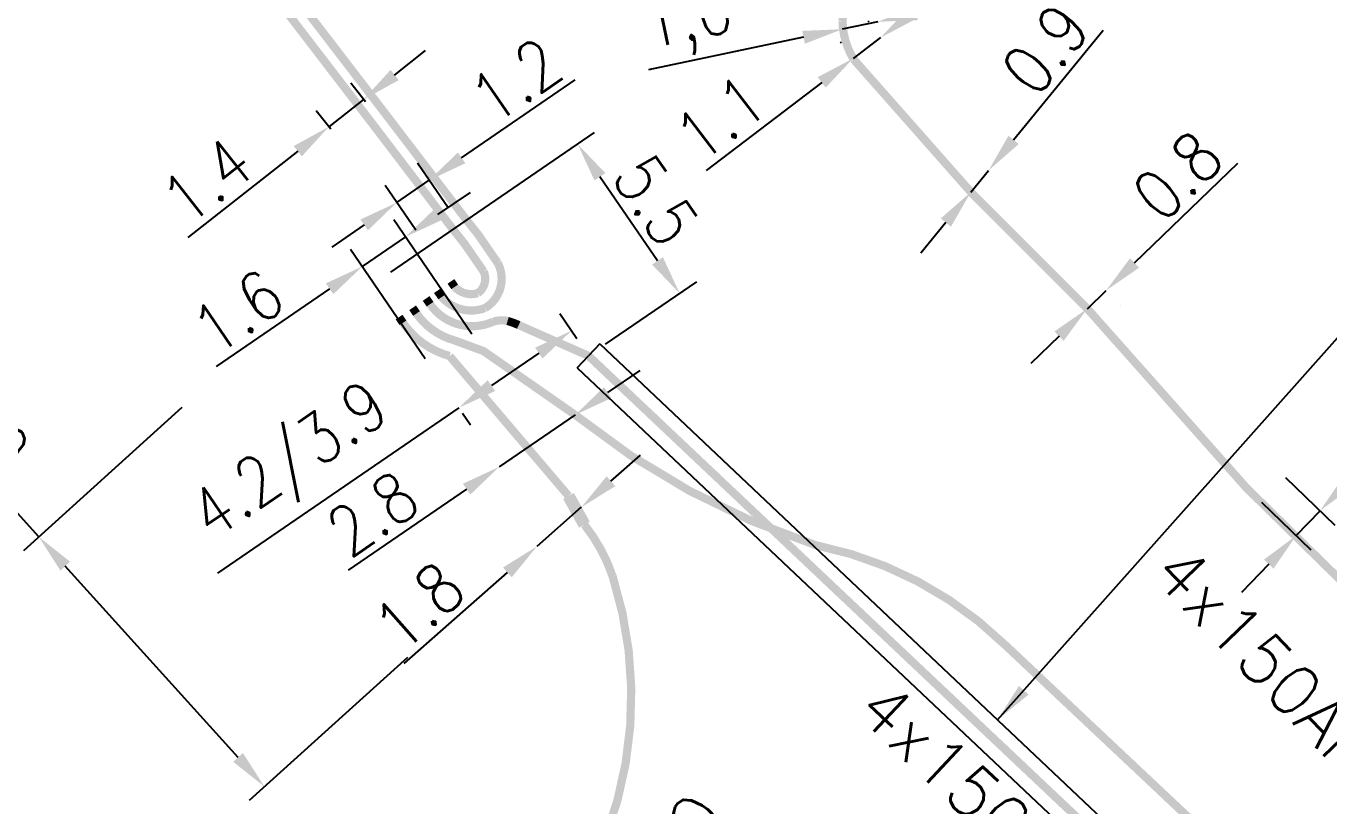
# Model space of a CAD drawing. Header units: millimetres. Extents: x 80000 to 81010, y 144000 to 145002.
# Drawn here: x 80865.28 to 80904.93, y 144269.99 to 144293.72 of the extents above; entities that cross this region are included whole.
import ezdxf
from ezdxf.enums import TextEntityAlignment as Align

# ---------------------------------------------------------------- set-up
doc = ezdxf.new("R2010")
doc.units = ezdxf.units.MM
doc.header["$PDMODE"] = 34
doc.linetypes.add('B_ST_AL', pattern=[2000, 1000, 1000])
doc.layers.get('0').update_dxf_attribs({"linetype": 'CONTINUOUS'})
doc.layers.get('Defpoints').update_dxf_attribs({"linetype": 'CONTINUOUS'})
for name, color, linetype in [('B_100', 3, 'CONTINUOUS'), ('B_300', 7, 'CONTINUOUS'), ('B_400', 7, 'CONTINUOUS')]:
    doc.layers.add(name, color=color, linetype=linetype)
doc.styles.add('M_ROMANS', font='ROMANS.shx', dxfattribs={"width": 0.75})
doc.styles.get("Standard").update_dxf_attribs({"font": 'romans.shx', "width": 0.85})
doc.dimstyles.get("Standard").update_dxf_attribs({"dimtxt": 1.5, "dimasz": 1.2, "dimexe": 0.625, "dimexo": 0.625, "dimgap": 0.25, "dimtad": 1, "dimdec": 1, "dimzin": 0, "dimdsep": 46, "dimtxsty": 'Standard', "dimcen": -0.5, "dimadec": 0, "dimazin": 0, "dimtfac": 1, "dimtdec": 1, "dimtmove": 0, "dimatfit": 3, "dimfxl": 0, "dimtolj": 1, "dimtzin": 0, "dimarcsym": 0})

# ---------------------------------------------------------------- blocks, each defined once
blk = doc.blocks.new('*D163')
at = {"layer": 'B_100', "color": 0, "linetype": 'Continuous', "lineweight": -2, "transparency": 16777216}
for p, q in [((80892.372, 144294.096), (80893.546, 144294.342)), ((80891.197, 144293.851), (80890.114, 144293.624)), ((80888.939, 144293.378), (80884.221, 144292.391))]:
    blk.add_line(p, q, dxfattribs=at)
at = {"layer": 'B_100', "color": 0, "linetype": 'Continuous', "transparency": 16777216}
for points in [[(80892.331, 144294.292), (80892.413, 144293.901), (80891.197, 144293.851)], [(80888.898, 144293.574), (80888.98, 144293.182), (80890.114, 144293.624)]]:
    blk.add_solid(points, dxfattribs=at)
at = {"layer": 'Defpoints', "color": 0, "linetype": 'Continuous', "transparency": 16777216}
for p in [(80891.197, 144293.851), (80890.114, 144293.624), (80890.114, 144293.624)]:
    blk.add_point(p, dxfattribs=at)
at = {"layer": 'B_100', "color": 0, "linetype": 'Continuous', "transparency": 16777216, "insert": (80885.45, 144293.816), "char_height": 1.5, "attachment_point": 5, "rotation": 11.8174}
blk.add_mtext('\\A1;1,0', dxfattribs=at)
blk = doc.blocks.new('*D203')
at = {"layer": 'B_100', "color": 0, "linetype": 'Continuous', "lineweight": -2, "transparency": 16777216}
for p, q in [((80892.237, 144294.095), (80893.193, 144294.821)), ((80890.925, 144293.838), (80890.904, 144293.866)), ((80891.282, 144293.368), (80890.446, 144292.733)), ((80890.089, 144293.203), (80890.068, 144293.23)), ((80889.491, 144292.006), (80885.973, 144289.331))]:
    blk.add_line(p, q, dxfattribs=at)
at = {"layer": 'B_100', "color": 0, "linetype": 'Continuous', "transparency": 16777216}
for points in [[(80892.116, 144294.254), (80892.358, 144293.936), (80891.282, 144293.368)], [(80889.37, 144292.166), (80889.612, 144291.847), (80890.446, 144292.733)]]:
    blk.add_solid(points, dxfattribs=at)
at = {"layer": 'Defpoints', "color": 0, "linetype": 'Continuous', "transparency": 16777216}
for p in [(80891.282, 144293.368), (80891.303, 144293.341), (80890.467, 144292.705)]:
    blk.add_point(p, dxfattribs=at)
at = {"layer": 'B_100', "color": 0, "linetype": 'Continuous', "transparency": 16777216, "insert": (80886.413, 144290.922), "char_height": 1.5, "attachment_point": 5, "rotation": 37.2513}
blk.add_mtext('\\A1;1.1', dxfattribs=at)
blk = doc.blocks.new('*D204')
at = {"layer": 'B_100', "color": 0, "linetype": 'Continuous', "lineweight": -2, "transparency": 16777216}
for p, q in [((80895.33, 144290.256), (80898.062, 144293.591)), ((80894.031, 144288.67), (80894.57, 144289.328)), ((80893.271, 144287.742), (80892.51, 144286.814))]:
    blk.add_line(p, q, dxfattribs=at)
at = {"layer": 'B_100', "color": 0, "linetype": 'Continuous', "transparency": 16777216}
for points in [[(80895.176, 144290.383), (80895.485, 144290.13), (80894.57, 144289.328)], [(80893.116, 144287.869), (80893.425, 144287.615), (80894.031, 144288.67)]]:
    blk.add_solid(points, dxfattribs=at)
at = {"layer": 'Defpoints', "color": 0, "linetype": 'Continuous', "transparency": 16777216}
for p in [(80894.57, 144289.328), (80894.57, 144289.328), (80894.031, 144288.67)]:
    blk.add_point(p, dxfattribs=at)
at = {"layer": 'B_100', "color": 0, "linetype": 'Continuous', "transparency": 16777216, "insert": (80896.303, 144293.021), "char_height": 1.5, "attachment_point": 5, "rotation": 50.6757}
blk.add_mtext('\\A1;0.9', dxfattribs=at)
blk = doc.blocks.new('*D205')
at = {"layer": 'B_100', "color": 0, "linetype": 'Continuous', "lineweight": -2, "transparency": 16777216}
for p, q in [((80899.013, 144286.513), (80902.154, 144289.553)), ((80897.576, 144285.122), (80898.151, 144285.678)), ((80898.586, 144285.229), (80898.586, 144285.229)), ((80898.011, 144284.673), (80898.011, 144284.673)), ((80896.714, 144284.287), (80895.852, 144283.453))]:
    blk.add_line(p, q, dxfattribs=at)
at = {"layer": 'B_100', "color": 0, "linetype": 'Continuous', "transparency": 16777216}
for points in [[(80898.874, 144286.656), (80899.152, 144286.369), (80898.151, 144285.678)], [(80896.575, 144284.431), (80896.853, 144284.143), (80897.576, 144285.122)]]:
    blk.add_solid(points, dxfattribs=at)
at = {"layer": 'Defpoints', "color": 0, "linetype": 'Continuous', "transparency": 16777216}
for p in [(80898.151, 144285.678), (80898.151, 144285.678), (80897.576, 144285.122)]:
    blk.add_point(p, dxfattribs=at)
at = {"layer": 'B_100', "color": 0, "linetype": 'Continuous', "transparency": 16777216, "insert": (80900.319, 144289.168), "char_height": 1.5, "attachment_point": 5, "rotation": 44.0636}
blk.add_mtext('\\A1;0.8', dxfattribs=at)
blk = doc.blocks.new('*D651')
at = {"layer": 'B_300', "color": 0, "linetype": 'Continuous', "lineweight": -2, "transparency": 16777216}
for p, q in [((80883.076, 144279.872), (80883.977, 144280.665)), ((80882.175, 144279.079), (80880.824, 144277.89)), ((80879.923, 144277.097), (80876.778, 144274.329))]:
    blk.add_line(p, q, dxfattribs=at)
at = {"layer": 'B_300', "color": 0, "linetype": 'Continuous', "transparency": 16777216}
for points in [[(80882.944, 144280.022), (80883.208, 144279.722), (80882.175, 144279.079)], [(80879.791, 144277.247), (80880.055, 144276.947), (80880.824, 144277.89)]]:
    blk.add_solid(points, dxfattribs=at)
at = {"layer": 'Defpoints', "color": 0, "linetype": 'Continuous', "transparency": 16777216}
for p in [(80882.175, 144279.079), (80880.824, 144277.89), (80880.824, 144277.89)]:
    blk.add_point(p, dxfattribs=at)
at = {"layer": 'B_300', "color": 0, "linetype": 'Continuous', "transparency": 16777216, "insert": (80877.239, 144276.068), "char_height": 1.5, "attachment_point": 5, "rotation": 41.3487}
blk.add_mtext('\\A1;1.8', dxfattribs=at)
blk = doc.blocks.new('*D652')
at = {"layer": 'B_300', "color": 0, "linetype": 'Continuous', "lineweight": -2, "transparency": 16777216}
for p, q in [((80865.666, 144278.178), (80861.566, 144282.715)), ((80870.019, 144282.112), (80865.202, 144277.759)), ((80871.728, 144271.469), (80866.471, 144277.287)), ((80876.886, 144274.513), (80872.069, 144270.16))]:
    blk.add_line(p, q, dxfattribs=at)
at = {"layer": 'B_300', "color": 0, "linetype": 'Continuous', "transparency": 16777216}
for points in [[(80866.619, 144277.422), (80866.322, 144277.153), (80865.666, 144278.178)], [(80871.877, 144271.603), (80871.58, 144271.335), (80872.533, 144270.579)]]:
    blk.add_solid(points, dxfattribs=at)
at = {"layer": 'Defpoints', "color": 0, "linetype": 'Continuous', "transparency": 16777216}
for p in [(80870.483, 144282.531), (80877.35, 144274.932), (80872.533, 144270.579)]:
    blk.add_point(p, dxfattribs=at)
at = {"layer": 'B_300', "color": 0, "linetype": 'Continuous', "transparency": 16777216, "insert": (80863.697, 144281.848), "char_height": 1.5, "attachment_point": 5, "rotation": 312.1036}
blk.add_mtext('\\A1;10.9', dxfattribs=at)
blk = doc.blocks.new('B_300_03')
at = {"color": 0, "linetype": 'Continuous'}
blk.add_solid([(-1, 0.75), (-1, 0), (1, 0.75), (1, 0)], dxfattribs=at)
at = {"color": 0, "linetype": 'Continuous', "style": 'M_ROMANS', "width": 0.75, "flags": 3}
for tag, p in [('DEF_LEG', (0, -4.25)), ('DEF_COUP', (0, -6.75)), ('DEF_TYPE', (0, -9.25))]:
    blk.add_attdef(tag, text='', height=1.2, dxfattribs=at).set_placement(p, align=Align.MIDDLE)
blk = doc.blocks.new('*D1422')
at = {"layer": 'B_400', "color": 0, "linetype": 'Continuous', "lineweight": -2, "transparency": 16777216}
for p, q in [((80876.379, 144286.235), (80882.581, 144290.478)), ((80884.493, 144286.576), (80882.742, 144289.135)), ((80882.909, 144284.039), (80885.686, 144285.939))]:
    blk.add_line(p, q, dxfattribs=at)
at = {"layer": 'B_400', "color": 0, "linetype": 'Continuous', "transparency": 16777216}
for points in [[(80882.907, 144289.248), (80882.577, 144289.022), (80882.065, 144290.125)], [(80884.658, 144286.689), (80884.328, 144286.463), (80885.17, 144285.586)]]:
    blk.add_solid(points, dxfattribs=at)
at = {"layer": 'Defpoints', "color": 0, "linetype": 'Continuous', "transparency": 16777216}
for p in [(80882.065, 144290.125), (80875.863, 144285.882), (80882.394, 144283.686)]:
    blk.add_point(p, dxfattribs=at)
at = {"layer": 'B_400', "color": 0, "linetype": 'Continuous', "transparency": 16777216, "insert": (80884.443, 144288.42), "char_height": 1.5, "attachment_point": 5, "rotation": 304.3763}
blk.add_mtext('\\A1;5.5', dxfattribs=at)
blk = doc.blocks.new('*D1423')
at = {"layer": 'B_400', "color": 0, "linetype": 'Continuous', "lineweight": -2, "transparency": 16777216}
for p, q in [((80882.041, 144284.202), (80881.519, 144284.964)), ((80880.882, 144283.771), (80879.438, 144282.782)), ((80878.447, 144282.105), (80871.104, 144277.08)), ((80878.558, 144281.942), (80878.8, 144281.589))]:
    blk.add_line(p, q, dxfattribs=at)
at = {"layer": 'B_400', "color": 0, "linetype": 'Continuous', "transparency": 16777216}
for points in [[(80880.769, 144283.936), (80880.995, 144283.606), (80881.872, 144284.448)], [(80879.325, 144282.947), (80879.551, 144282.617), (80878.447, 144282.105)]]:
    blk.add_solid(points, dxfattribs=at)
at = {"layer": 'Defpoints', "color": 0, "linetype": 'Continuous', "transparency": 16777216}
for p in [(80882.394, 144283.686), (80878.205, 144282.458), (80878.447, 144282.105)]:
    blk.add_point(p, dxfattribs=at)
at = {"layer": 'B_400', "color": 0, "linetype": 'Continuous', "transparency": 16777216, "insert": (80873.405, 144280.342), "char_height": 1.5, "attachment_point": 5, "rotation": 34.3799}
blk.add_mtext('\\A1;4.2/3.9', dxfattribs=at)
blk = doc.blocks.new('*D1453')
at = {"layer": 'B_100', "color": 0, "linetype": 'Continuous', "lineweight": -2, "transparency": 16777216}
for p, q in [((80876.493, 144292.231), (80877.437, 144292.973)), ((80875.608, 144291.415), (80875.164, 144291.981)), ((80875.55, 144291.489), (80874.489, 144290.655)), ((80874.547, 144290.581), (80874.102, 144291.146)), ((80873.545, 144289.913), (80870.204, 144287.287))]:
    blk.add_line(p, q, dxfattribs=at)
at = {"layer": 'B_100', "color": 0, "linetype": 'Continuous', "transparency": 16777216}
for points in [[(80876.37, 144292.388), (80876.617, 144292.074), (80875.55, 144291.489)], [(80873.422, 144290.071), (80873.669, 144289.756), (80874.489, 144290.655)]]:
    blk.add_solid(points, dxfattribs=at)
at = {"layer": 'Defpoints', "color": 0, "linetype": 'Continuous', "transparency": 16777216}
for p in [(80875.995, 144290.924), (80874.489, 144290.655), (80874.933, 144290.089)]:
    blk.add_point(p, dxfattribs=at)
at = {"layer": 'B_100', "color": 0, "linetype": 'Continuous', "transparency": 16777216, "insert": (80870.785, 144289.015), "char_height": 1.5, "attachment_point": 5, "rotation": 38.1751}
blk.add_mtext('\\A1;1.4', dxfattribs=at)
blk = doc.blocks.new('*D1454')
at = {"layer": 'B_100', "color": 0, "linetype": 'Continuous', "lineweight": -2, "transparency": 16777216}
for p, q in [((80878.533, 144289.711), (80881.984, 144292.086)), ((80878.123, 144288.19), (80877.19, 144289.545)), ((80876.556, 144288.35), (80877.545, 144289.031)), ((80877.135, 144287.509), (80876.202, 144288.865)), ((80875.568, 144287.67), (80874.579, 144286.989))]:
    blk.add_line(p, q, dxfattribs=at)
at = {"layer": 'B_100', "color": 0, "linetype": 'Continuous', "transparency": 16777216}
for points in [[(80878.42, 144289.876), (80878.646, 144289.546), (80877.545, 144289.031)], [(80875.454, 144287.835), (80875.681, 144287.505), (80876.556, 144288.35)]]:
    blk.add_solid(points, dxfattribs=at)
at = {"layer": 'Defpoints', "color": 0, "linetype": 'Continuous', "transparency": 16777216}
for p in [(80876.556, 144288.35), (80878.478, 144287.675), (80877.489, 144286.994)]:
    blk.add_point(p, dxfattribs=at)
at = {"layer": 'B_100', "color": 0, "linetype": 'Continuous', "transparency": 16777216, "insert": (80880.186, 144292.063), "char_height": 1.5, "attachment_point": 5, "rotation": 34.5414}
blk.add_mtext('\\A1;1.2', dxfattribs=at)
blk = doc.blocks.new('*D1455')
at = {"layer": 'B_100', "color": 0, "linetype": 'Continuous', "lineweight": -2, "transparency": 16777216}
for p, q in [((80877.813, 144287.983), (80878.804, 144288.661)), ((80878.847, 144284.347), (80876.47, 144287.822)), ((80876.823, 144287.306), (80875.506, 144286.404)), ((80877.424, 144283.6), (80875.153, 144286.92)), ((80874.515, 144285.727), (80871.058, 144283.361))]:
    blk.add_line(p, q, dxfattribs=at)
at = {"layer": 'B_100', "color": 0, "linetype": 'Continuous', "transparency": 16777216}
for points in [[(80877.7, 144288.148), (80877.926, 144287.818), (80876.823, 144287.306)], [(80874.402, 144285.892), (80874.628, 144285.562), (80875.506, 144286.404)]]:
    blk.add_solid(points, dxfattribs=at)
at = {"layer": 'Defpoints', "color": 0, "linetype": 'Continuous', "transparency": 16777216}
for p in [(80875.506, 144286.404), (80879.2, 144283.831), (80877.777, 144283.084)]:
    blk.add_point(p, dxfattribs=at)
at = {"layer": 'B_100', "color": 0, "linetype": 'Continuous', "transparency": 16777216, "insert": (80871.727, 144285.03), "char_height": 1.5, "attachment_point": 5, "rotation": 34.3799}
blk.add_mtext('\\A1;1.6', dxfattribs=at)
blk = doc.blocks.new('*D1456')
at = {"layer": 'B_100', "color": 0, "linetype": 'Continuous', "lineweight": -2, "transparency": 16777216}
for p, q in [((80882.977, 144282.568), (80883.967, 144283.246)), ((80881.987, 144281.89), (80879.676, 144280.309)), ((80878.685, 144279.632), (80875.078, 144277.163))]:
    blk.add_line(p, q, dxfattribs=at)
at = {"layer": 'B_100', "color": 0, "linetype": 'Continuous', "transparency": 16777216}
for points in [[(80882.864, 144282.733), (80883.09, 144282.403), (80881.987, 144281.89)], [(80878.572, 144279.797), (80878.798, 144279.467), (80879.676, 144280.309)]]:
    blk.add_solid(points, dxfattribs=at)
at = {"layer": 'Defpoints', "color": 0, "linetype": 'Continuous', "transparency": 16777216}
for p in [(80881.987, 144281.89), (80879.676, 144280.309), (80879.676, 144280.309)]:
    blk.add_point(p, dxfattribs=at)
at = {"layer": 'B_100', "color": 0, "linetype": 'Continuous', "transparency": 16777216, "insert": (80875.822, 144278.884), "char_height": 1.5, "attachment_point": 5, "rotation": 34.3799}
blk.add_mtext('\\A1;2.8', dxfattribs=at)
blk = doc.blocks.new('*D1457')
at = {"layer": 'B_100', "color": 0, "linetype": 'Continuous', "lineweight": -2, "transparency": 16777216}
for p, q in [((80905.489, 144279.838), (80908.141, 144282.595)), ((80903.603, 144279.988), (80905.108, 144278.54)), ((80902.875, 144279.231), (80904.38, 144277.783)), ((80903.93, 144278.216), (80904.658, 144278.973)), ((80903.098, 144277.351), (80902.266, 144276.486))]:
    blk.add_line(p, q, dxfattribs=at)
at = {"layer": 'B_100', "color": 0, "linetype": 'Continuous', "transparency": 16777216}
for points in [[(80905.345, 144279.977), (80905.633, 144279.699), (80904.658, 144278.973)], [(80902.954, 144277.49), (80903.242, 144277.213), (80903.93, 144278.216)]]:
    blk.add_solid(points, dxfattribs=at)
at = {"layer": 'Defpoints', "color": 0, "linetype": 'Continuous', "transparency": 16777216}
for p in [(80903.152, 144280.421), (80902.424, 144279.664), (80904.658, 144278.973)]:
    blk.add_point(p, dxfattribs=at)
at = {"layer": 'B_100', "color": 0, "linetype": 'Continuous', "transparency": 16777216, "insert": (80906.51, 144282.342), "char_height": 1.5, "attachment_point": 5, "rotation": 46.119}
blk.add_mtext('\\A1;1.1', dxfattribs=at)

msp = doc.modelspace()

# ---------------------------------------------------------------- linework, layer by layer
at = {"layer": 'B_100', "linetype": 'B_ST_AL', "const_width": 0.25, "flags": 128}
for points in [[(80829.725, 144341.368), (80829.861, 144341.541, -0.113502), (80830.058, 144341.625), (80831.164, 144340.798), (80834.944, 144337.456), (80839.708, 144333.03), (80842.671, 144330.188), (80844.983, 144327.247), (80845.37, 144326.818), (80846.275, 144325.489), (80853.424, 144317.702), (80853.804, 144317.288), (80862.745, 144308.62), (80867.341, 144301.572), (80870.679, 144297.444), (80875.819, 144290.746), (80878.273, 144287.531), (80878.273, 144287.531), (80878.617, 144287.103), (80879.202, 144286.254, -0.3597), (80879.025, 144285.594, -0.286288), (80878.322, 144285.785), (80878.207, 144285.952)], [(80877.153, 144310.34), (80876.377, 144309.612), (80874.094, 144308.176), (80867.634, 144302.754, 0.257488), (80867.815, 144301.73), (80870.961, 144297.891), (80876.194, 144291.074), (80876.194, 144291.074), (80878.663, 144287.844), (80878.663, 144287.844), (80879.028, 144287.387), (80879.634, 144286.508, -0.396964), (80879.244, 144285.14, -0.313985), (80877.928, 144285.476), (80877.795, 144285.669)], [(80877.495, 144309.989), (80876.814, 144309.31, 0.383412), (80876.6, 144307.052), (80876.969, 144306.627), (80879.008, 144304.428), (80882.63, 144301.463), (80883.918, 144300.814), (80889.832, 144295.085, -0.17797), (80890.125, 144293.869, 0.135153), (80890.467, 144292.705), (80894.031, 144288.67), (80897.576, 144285.122), (80902.424, 144279.664), (80909.552, 144272.675), (80915.849, 144266.135), (80925.83, 144257.083), (80931.188, 144252.224), (80934.866, 144247.835), (80934.866, 144247.835, -0.336002), (80934.942, 144246.174), (80927.747, 144239.716), (80927.991, 144238.282), (80922.476, 144221.903)], [(80877.452, 144285.433), (80877.572, 144285.259, 0.362806), (80879.491, 144284.726, -0.1311), (80879.931, 144284.749, -0.038064), (80880.271, 144284.623), (80882.394, 144283.686), (80900.699, 144266.397), (80905.86, 144262.111), (80906.908, 144260.949), (80913.036, 144253.734), (80918.116, 144248.466), (80919.407, 144247.116), (80926.002, 144240.221), (80926.78, 144239.463), (80926.927, 144238.254), (80921.228, 144221.333)], [(80876.629, 144284.865), (80876.748, 144284.692, 0.175797), (80878.166, 144283.681), (80881.785, 144279.424)], [(80877.041, 144285.149), (80877.16, 144284.976, 0.175797), (80878.3, 144284.163), (80879.2, 144283.831), (80881.987, 144281.89), (80881.987, 144281.89, 0.090071), (80889.314, 144277.925, -0.14458), (80895.08, 144274.886), (80907.17, 144263.509), (80916.85, 144253.77), (80921.358, 144249.173), (80922.996, 144247.503, -0.283305), (80924.073, 144244.212, 0.200388), (80923.919, 144240.946), (80925.622, 144239.122), (80925.921, 144238.244), (80920.062, 144221.005), (80920.597, 144220.565)], [(80882.27, 144278.549, -0.086287), (80883.13, 144276.973, -0.24377), (80881.262, 144266.07)]]:
    msp.add_lwpolyline(points, format="xyb", dxfattribs=at)
at = {"layer": 'B_400', "color": 7, "linetype": 'CONTINUOUS'}
for p, q in [((80882.737, 144284.05), (80882.394, 144283.686)), ((80882.737, 144284.05), (80901.042, 144266.76)), ((80882.05, 144283.323), (80882.394, 144283.686)), ((80882.05, 144283.323), (80900.356, 144266.033))]:
    msp.add_line(p, q, dxfattribs=at)

# ---------------------------------------------------------------- block references
at = {"layer": 'B_300', "linetype": 'ByBlock', "xscale": 0.5, "yscale": 0.5, "zscale": 0.5, "rotation": 298.9706384350736}
msp.add_blockref('B_300_03', (80881.863, 144278.896), dxfattribs=at)

# ---------------------------------------------------------------- texts
at = {"layer": 'B_100', "linetype": 'Continuous'}
for s, rotation, p in [('4x150Al', 313.7263, (80902.746, 144274.696)), ('4x150Al', 316.6344, (80893.855, 144270.66)), ('3x100+50', 54.4902, (80883.008, 144265.838))]:
    msp.add_text(s, height=1.5, rotation=rotation, dxfattribs=at).set_placement(p, align=Align.MIDDLE)

# ---------------------------------------------------------------- dimensions: what is measured, and where the dimension line sits
dim = msp.add_linear_dim(base=(80890.114, 144293.624), p1=(80891.197, 144293.851), p2=(80890.114, 144293.624), angle=191.8174, text='1,0', dimstyle='Standard', dxfattribs=at)
dim.commit()
dim.dimension.update_dxf_attribs({"geometry": '*D163', "text_midpoint": (80885.684, 144292.697), "dimtype": 161})
dim = msp.add_linear_dim(base=(80891.282, 144293.368), p1=(80890.467, 144292.705), p2=(80891.303, 144293.341), angle=37.2513, dimstyle='Standard', dxfattribs=at)
dim.commit()
dim.dimension.update_dxf_attribs({"geometry": '*D203', "text_midpoint": (80887.018, 144290.126), "dimtype": 161})
for p1, p2, picture, middle in [((80894.031, 144288.67), (80894.57, 144289.328), '*D204', (80896.303, 144293.021)), ((80897.576, 144285.122), (80898.151, 144285.678), '*D205', (80900.319, 144289.168))]:
    dim = msp.add_aligned_dim(p1=p1, p2=p2, distance=0, dimstyle='Standard', dxfattribs=at)
    dim.commit()
    dim.dimension.update_dxf_attribs({"geometry": picture, "text_midpoint": middle})
for base, p1, p2, angle, picture, middle in [((80876.556, 144288.35), (80878.478, 144287.675), (80877.489, 144286.994), 34.5414, '*D1454', (80880.753, 144291.239)), ((80874.489, 144290.655), (80875.995, 144290.924), (80874.933, 144290.089), 38.1751, '*D1453', (80871.403, 144288.229)), ((80875.506, 144286.404), (80879.2, 144283.831), (80877.777, 144283.084), 34.3799, '*D1455', (80872.291, 144284.205)), ((80904.6575, 144278.9731), (80902.4244, 144279.664), (80903.1522, 144280.4208), 226.119, '*D1457', (80907.2309, 144281.649)), ((80879.676, 144280.309), (80881.987, 144281.89), (80879.676, 144280.309), 34.3799, '*D1456', (80876.386, 144278.059))]:
    dim = msp.add_linear_dim(base=base, p1=p1, p2=p2, angle=angle, dimstyle='Standard', override={"dimfxl": 1.25}, dxfattribs=at)
    dim.commit()
    dim.dimension.update_dxf_attribs({"geometry": picture, "text_midpoint": middle, "dimtype": 160})
at = {"layer": 'B_300', "linetype": 'Continuous'}
dim = msp.add_linear_dim(base=(80872.533, 144270.579), p1=(80870.483, 144282.531), p2=(80877.35, 144274.932), angle=312.1036, text='10.9', dimstyle='Standard', dxfattribs=at)
dim.commit()
dim.dimension.update_dxf_attribs({"geometry": '*D652', "text_midpoint": (80862.955, 144281.178), "dimtype": 161})
dim = msp.add_aligned_dim(p1=(80882.175, 144279.079), p2=(80880.824, 144277.89), distance=0, dimstyle='Standard', dxfattribs=at)
dim.commit()
dim.dimension.update_dxf_attribs({"geometry": '*D651', "text_midpoint": (80877.239, 144276.068)})
at = {"layer": 'B_400', "linetype": 'Continuous'}
dim = msp.add_linear_dim(base=(80882.065, 144290.125), p1=(80882.394, 144283.686), p2=(80875.863, 144285.882), angle=304.3763, dimstyle='Standard', override={"dimfxl": 1.25}, dxfattribs=at)
dim.commit()
dim.dimension.update_dxf_attribs({"geometry": '*D1422', "text_midpoint": (80883.617, 144287.855), "dimtype": 160})
dim = msp.add_linear_dim(base=(80878.447, 144282.105), p1=(80882.394, 144283.686), p2=(80878.205, 144282.458), angle=34.3799, text='4.2/3.9', dimstyle='Standard', override={"dimfxl": 1.25}, dxfattribs=at)
dim.commit()
dim.dimension.update_dxf_attribs({"geometry": '*D1423', "text_midpoint": (80874.191, 144279.193), "dimtype": 160})

# ---------------------------------------------------------------- leaders
at = {"layer": 'B_100', "linetype": 'Continuous', "annotation_type": 0, "has_hookline": 1, "hookline_direction": 1, "text_width": 10.929}
msp.add_leader([(80869.562, 144298.826), (80859.243, 144292.088), (80858.043, 144292.088)], dimstyle='Standard', override={"dimfxl": 1.25}, dxfattribs=at)
at = {"layer": 'B_400', "linetype": 'Continuous', "annotation_type": 0, "has_hookline": 1, "hookline_direction": 0, "text_width": 13.054}
msp.add_leader([(80894.843, 144272.615), (80917.163, 144297.7), (80918.363, 144297.7)], dimstyle='Standard', override={"dimfxl": 1.25}, dxfattribs=at)

doc.saveas('drawing.dxf')
